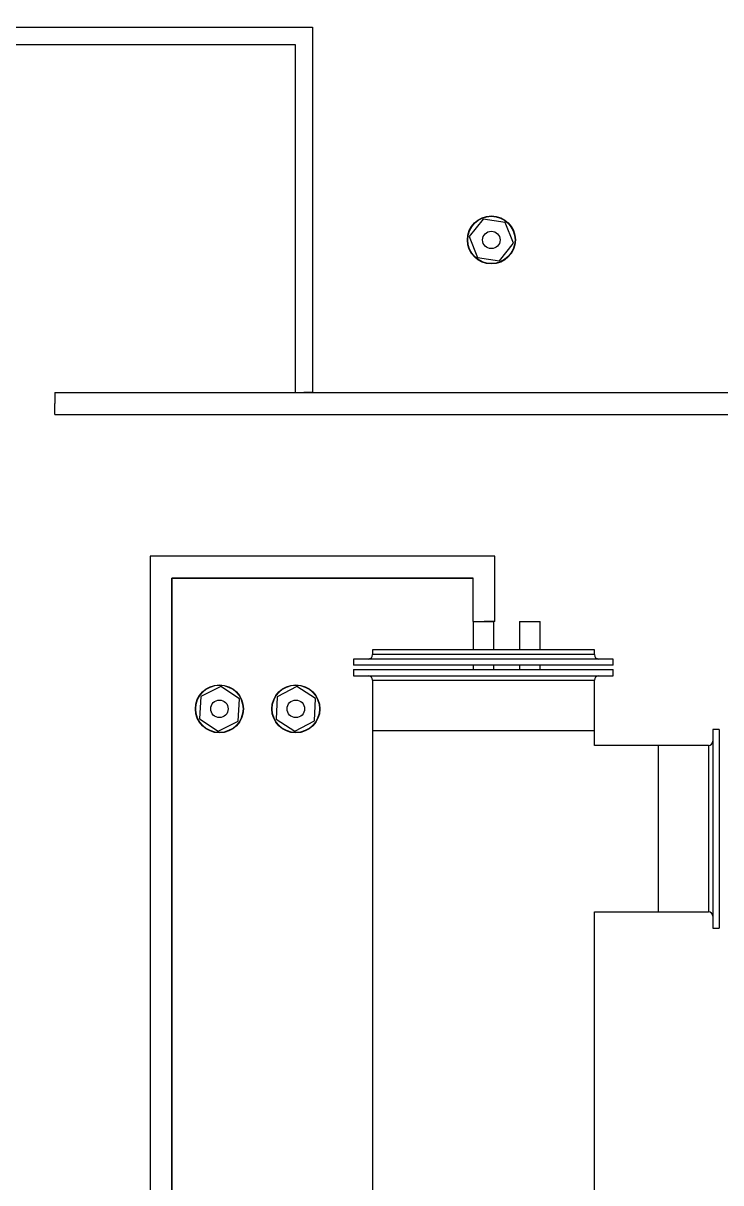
# Model space of a CAD drawing. Header units: millimetres. Extents: x 1152 to 6701, y 651 to 3284.
# Drawn here: x 5127 to 5446, y 2142 to 2673 of the extents above; entities that cross this region are included whole.
import ezdxf

# ---------------------------------------------------------------- set-up
doc = ezdxf.new("R2010")
doc.units = ezdxf.units.MM
doc.layers.add('10 실선', color=40, linetype='Continuous', lineweight=25)
doc.layers.add('SLD-0', color=7, linetype='Continuous')
doc.styles.add('MRHANS', font='romans.shx', dxfattribs={"width": 0.8, "bigfont": 'whgdtxt.shx'})
doc.dimstyles.new('T8', dxfattribs={"dimscale": 8, "dimtxt": 2.5, "dimasz": 2, "dimexe": 0.5, "dimexo": 1, "dimgap": 1.25, "dimtad": 1, "dimdec": 1, "dimdsep": 46, "dimtxsty": 'MRHANS', "dimcen": -2, "dimclrd": 3, "dimclre": 3, "dimclrt": 7, "dimadec": 0, "dimazin": 0, "dimtfac": 1, "dimtdec": 1, "dimtix": 1, "dimtmove": 2, "dimatfit": 3, "dimfxl": 0, "dimtolj": 1, "dimarcsym": 0})

msp = doc.modelspace()

# ---------------------------------------------------------------- linework, layer by layer
at = {"layer": '10 실선', "ltscale": 5}
for p, q in [((4893.77, 2671.71), (5259.5, 2671.71)), ((5259.5, 2671.71), (5259.5, 2504.23)), ((5259.5, 2671.71), (5259.5, 2504.23)), ((4901.77, 2663.71), (5251.5, 2663.71)), ((5251.5, 2663.71), (5251.5, 2504.23)), ((5141.51, 2504.23), (5141.51, 2499.23)), ((5141.51, 2504.23), (5636.53, 2504.23)), ((5251.5, 2504.23), (5255.5, 2504.23)), ((5259.5, 2504.23), (5255.5, 2504.23)), ((5141.51, 2494.23), (5141.51, 2499.23)), ((5141.51, 2494.23), (5636.53, 2494.23)), ((5343, 2429.28), (5185.11, 2429.28)), ((5185.11, 2429.28), (5185.11, 1981.58)), ((5343, 2399.31), (5343, 2429.28)), ((5333, 2419.28), (5195.11, 2419.28)), ((5195.11, 2419.28), (5195.11, 1981.58)), ((5333, 2399.31), (5333, 2419.28)), ((5333, 2399.31), (5338, 2399.31)), ((5343, 2399.31), (5338, 2399.31))]:
    msp.add_line(p, q, dxfattribs=at)
for points in [[(5195.11, 1974.41), (5195.11, 2419.28), (5333, 2419.28)], [(5333, 2399.31), (5333, 2419.28), (5195.11, 2419.28)], [(5333, 2399.31), (5333, 2419.28)]]:
    msp.add_lwpolyline(points, dxfattribs=at)
at = {"layer": 'SLD-0', "color": 7, "linetype": 'Continuous', "lineweight": 25}
for p, q in [((5337.63, 2583.67), (5331.27, 2575.69)), ((5347.71, 2582.15), (5337.63, 2583.67)), ((5351.44, 2572.66), (5347.71, 2582.15)), ((5331.27, 2575.69), (5335, 2566.2)), ((5345.08, 2564.68), (5351.44, 2572.66)), ((5335, 2566.2), (5345.08, 2564.68)), ((5333, 2399.31), (5333, 2386.32)), ((5333, 2399.31), (5342.52, 2399.31)), ((5342.52, 2386.32), (5342.52, 2399.31)), ((5354.19, 2399.31), (5354.19, 2386.32)), ((5354.19, 2399.31), (5363.72, 2399.31)), ((5363.72, 2386.32), (5363.72, 2399.31)), ((5287, 2386.32), (5287, 2384.17)), ((5337.76, 2386.32), (5287, 2386.32)), ((5388.52, 2386.32), (5337.76, 2386.32)), ((5388.52, 2384.17), (5388.52, 2386.32)), ((5278.31, 2382.17), (5278.31, 2379.33)), ((5337.76, 2382.17), (5278.31, 2382.17)), ((5337.76, 2384.17), (5287, 2384.17)), ((5388.52, 2384.17), (5337.76, 2384.17)), ((5397.21, 2382.17), (5337.76, 2382.17)), ((5397.21, 2379.33), (5397.21, 2382.17)), ((5337.76, 2379.33), (5278.31, 2379.33)), ((5278.31, 2377.33), (5278.31, 2374.48)), ((5278.31, 2377.33), (5322.81, 2377.33)), ((5322.81, 2377.33), (5397.21, 2377.33)), ((5333, 2379.33), (5333, 2377.33)), ((5397.21, 2379.33), (5337.76, 2379.33)), ((5342.52, 2377.33), (5342.52, 2379.33)), ((5354.19, 2379.33), (5354.19, 2377.33)), ((5363.72, 2377.33), (5363.72, 2379.33)), ((5397.21, 2374.48), (5397.21, 2377.33)), ((5278.31, 2374.48), (5322.81, 2374.48)), ((5287, 2372.48), (5287, 2349.35)), ((5287, 2372.48), (5325, 2372.48)), ((5322.81, 2374.48), (5397.21, 2374.48)), ((5325, 2372.48), (5388.52, 2372.48)), ((5388.52, 2349.35), (5388.52, 2372.48)), ((5208.36, 2364.98), (5207.72, 2354.8)), ((5217.49, 2369.52), (5208.36, 2364.98)), ((5225.99, 2363.88), (5217.49, 2369.52)), ((5243.22, 2364.82), (5242.78, 2354.63)), ((5252.27, 2369.53), (5243.22, 2364.82)), ((5260.87, 2364.06), (5252.27, 2369.53)), ((5225.35, 2353.7), (5225.99, 2363.88)), ((5260.43, 2353.87), (5260.87, 2364.06)), ((5207.72, 2354.8), (5216.22, 2349.16)), ((5242.78, 2354.63), (5251.38, 2349.15)), ((5251.38, 2349.15), (5260.43, 2353.87)), ((5216.22, 2349.16), (5225.35, 2353.7)), ((5287, 2349.35), (5287, 1849.74)), ((5287, 2349.35), (5337.76, 2349.35)), ((5287, 2349.35), (5325, 2349.35)), ((5325, 2349.35), (5388.52, 2349.35)), ((5337.76, 2349.35), (5388.52, 2349.35)), ((5388.52, 2342.51), (5388.52, 2349.35)), ((5445.68, 2349.85), (5442.83, 2349.85)), ((5442.83, 2349.85), (5442.83, 2344.58)), ((5445.68, 2349.85), (5445.68, 2344.58)), ((5442.83, 2344.58), (5442.83, 2258.92)), ((5445.68, 2344.58), (5445.68, 2258.92)), ((5417.7, 2342.51), (5388.52, 2342.51)), ((5440.83, 2342.51), (5417.7, 2342.51)), ((5417.7, 2342.51), (5417.7, 2266.26)), ((5417.7, 2342.51), (5417.7, 2338.09)), ((5417.7, 2338.09), (5417.7, 2266.26)), ((5440.83, 2342.51), (5440.83, 2338.09)), ((5440.83, 2338.09), (5440.83, 2266.26)), ((5388.52, 2266.26), (5417.7, 2266.26)), ((5388.52, 1932.82), (5388.52, 2266.26)), ((5417.7, 2266.26), (5440.83, 2266.26)), ((5442.83, 2258.92), (5445.68, 2258.92))]:
    msp.add_line(p, q, dxfattribs=at)
for centre, radius in [((5341.36, 2574.18), 10.99), ((5341.36, 2574.18), 10.84), ((5341.36, 2574.18), 4), ((5216.85, 2359.34), 10.99), ((5216.85, 2359.34), 10.84), ((5251.83, 2359.34), 10.99), ((5251.83, 2359.34), 10.84), ((5216.85, 2359.34), 4), ((5251.83, 2359.34), 4)]:
    msp.add_circle(centre, radius, dxfattribs=at)
for centre, start, end in [((5285, 2384.17), 270, 0), ((5390.52, 2384.17), 180, 270), ((5285, 2372.48), 0, 90), ((5390.52, 2372.48), 90, 180), ((5440.83, 2344.5), 270, 0), ((5440.83, 2264.27), 0, 90)]:
    msp.add_arc(centre, 2, start, end, dxfattribs=at)

# ---------------------------------------------------------------- leaders
at = {"layer": '10 실선', "ltscale": 5}
msp.add_leader([(5550.04, 2609.52), (5381.32, 2809.86)], dimstyle='T8', dxfattribs=at)

doc.saveas('drawing.dxf')
